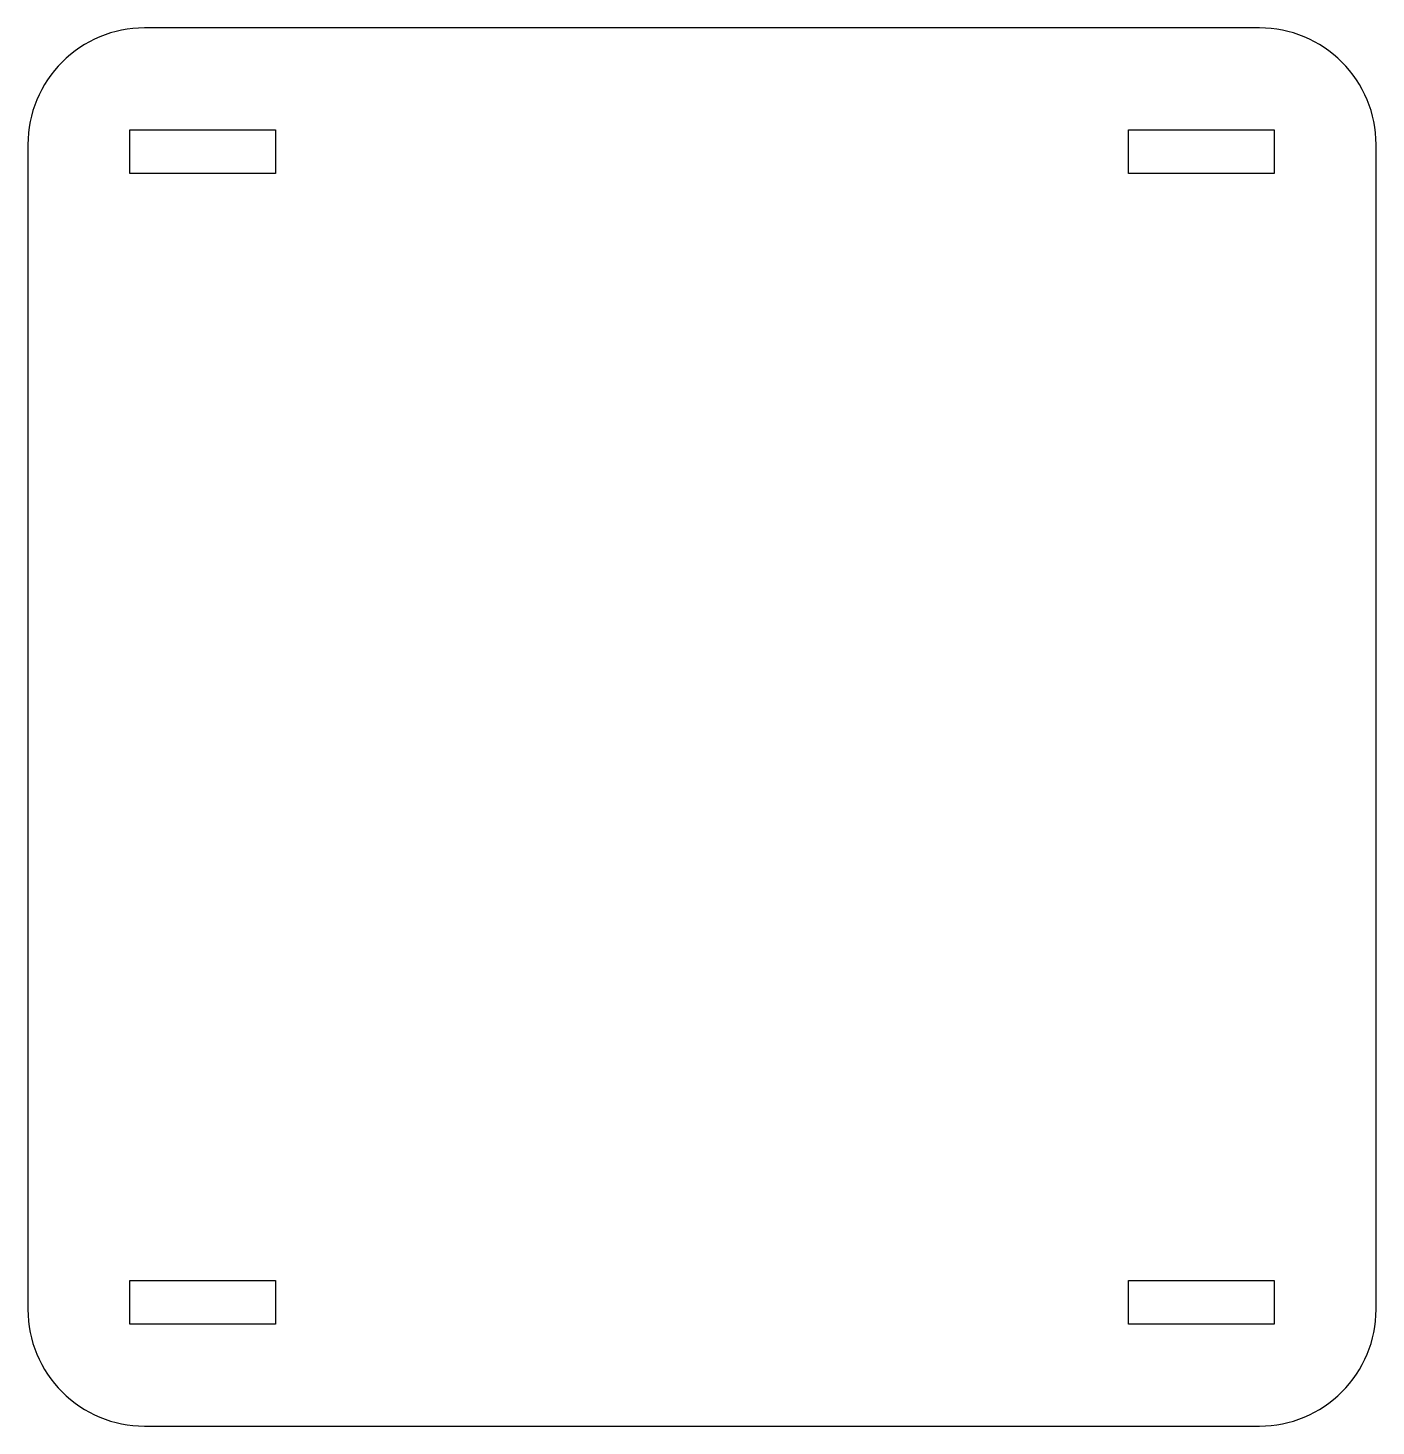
# Model space of a CAD drawing. Header units: millimetres. Extents: x -46.3 to 46.3, y -48 to 48.
import ezdxf

# ---------------------------------------------------------------- set-up
doc = ezdxf.new("R2010")
doc.units = ezdxf.units.MM

msp = doc.modelspace()

# ---------------------------------------------------------------- linework, layer by layer
msp.add_lwpolyline([(46.294, 40, 0.414214), (38.294, 48), (-38.294, 48, 0.414214), (-46.294, 40), (-46.294, -40, 0.414214), (-38.294, -48), (38.294, -48, 0.414214), (46.294, -40)], format="xyb", close=True)
for points in [[(-29.294, 41), (-29.294, 38), (-39.294, 38), (-39.294, 41)], [(39.294, 41), (39.294, 38), (29.294, 38), (29.294, 41)], [(-39.294, -41), (-39.294, -38), (-29.294, -38), (-29.294, -41)], [(29.294, -41), (29.294, -38), (39.294, -38), (39.294, -41)]]:
    msp.add_lwpolyline(points, close=True)

doc.saveas('drawing.dxf')
